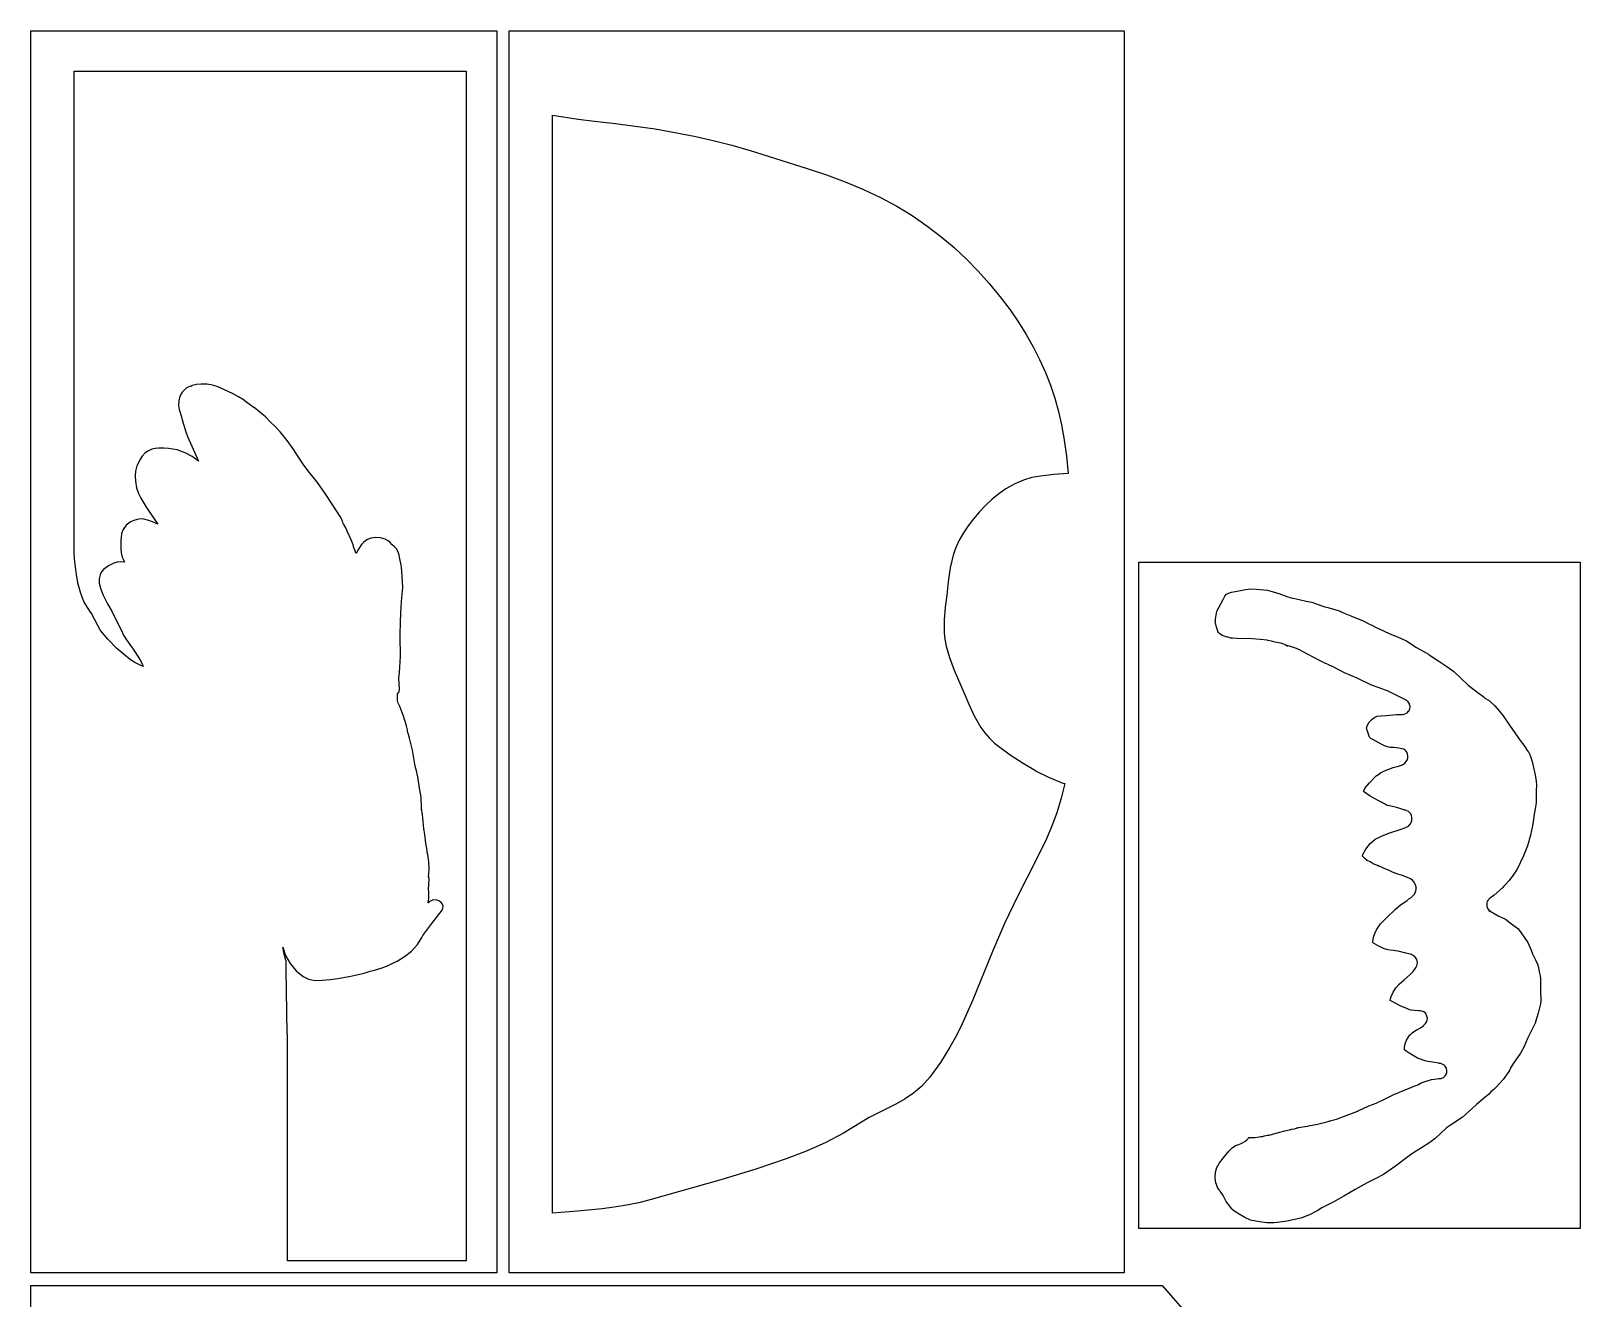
# Model space of a CAD drawing. Extents: x -1 to 498, y 2 to 4924.
# Drawn here: x 2 to 497.6, y 2158.9 to 2564.3 of the extents above; entities that cross this region are included whole.
import ezdxf

# ---------------------------------------------------------------- set-up
doc = ezdxf.new("R2010")
doc.units = 0

msp = doc.modelspace()

# ---------------------------------------------------------------- linework, layer by layer
at = {"layer": 'Calque 1'}
for p, q in [((1.99988, 2564.3), (151.049, 2564.3)), ((1.99988, 2166.9), (1.99988, 2564.3)), ((151.049, 2564.3), (151.049, 2166.9)), ((155.049, 2564.3), (351.797, 2564.3)), ((155.049, 2166.9), (155.049, 2564.3)), ((351.797, 2564.3), (351.797, 2166.9)), ((15.8411, 2397.54), (15.8408, 2551.43)), ((15.8408, 2551.43), (141.224, 2551.43)), ((141.224, 2551.43), (141.234054, 2170.74)), ((168.845, 2186.07), (168.845265, 2537.317)), ((168.846, 2537.32), (177.07453, 2536.12144)), ((177.074, 2536.12), (182.32915, 2535.426793)), ((182.329, 2535.43), (189.05496, 2534.697105)), ((189.055, 2534.7), (189.055, 2534.7)), ((189.055, 2534.7), (189.055, 2534.7)), ((189.055, 2534.7), (201.7658, 2532.94317)), ((201.766, 2532.94), (201.766, 2532.94)), ((201.766, 2532.94), (208.03027, 2531.8605)), ((208.031, 2531.86), (214.21483, 2530.63763)), ((214.214, 2530.64), (214.214, 2530.64)), ((214.214, 2530.64), (220.30311, 2529.27475)), ((220.303, 2529.27), (226.28284, 2527.75394)), ((226.283, 2527.76), (226.283, 2527.76)), ((226.283, 2527.76), (232.13928, 2526.09048)), ((232.14, 2526.09), (237.8579, 2524.26173)), ((237.857, 2524.26), (237.857, 2524.26)), ((237.857, 2524.26), (250.3945, 2520.34417)), ((250.395, 2520.34), (250.395, 2520.34)), ((250.395, 2520.34), (256.541, 2518.23392)), ((256.541, 2518.24), (262.53513, 2516.00427)), ((262.535, 2516), (262.535, 2516)), ((262.535, 2516), (262.545, 2516)), ((262.545, 2516), (268.32931, 2513.60552)), ((268.329, 2513.61), (273.85614, 2511.03296)), ((273.857, 2511.03), (273.857, 2511.03)), ((273.857, 2511.03), (279.07458, 2508.24394)), ((279.074, 2508.24), (283.9291, 2505.21846)), ((283.929, 2505.22), (283.94, 2505.22)), ((283.94, 2505.22), (283.94, 2505.22)), ((283.94, 2505.22), (283.950583, 2505.209417)), ((283.95, 2505.21), (288.69662, 2501.92917)), ((288.697, 2501.93), (293.14993, 2498.52482)), ((293.15, 2498.53), (293.157937, 2498.522063)), ((293.158, 2498.52), (297.35429, 2494.97459)), ((297.354, 2494.97), (301.31216, 2491.28965)), ((301.312, 2491.29), (305.06379, 2487.46148)), ((305.064, 2487.46), (308.63058, 2483.48067)), ((308.631, 2483.48), (312.04677, 2479.34192)), ((312.047, 2479.35), (315.33841, 2475.04259)), ((315.338, 2475.04), (317.9997, 2471.15328)), ((318, 2471.15), (320.45533, 2467.20242)), ((320.455, 2467.21), (322.7066, 2463.21215)), ((322.707, 2463.21), (324.74429, 2459.16188)), ((324.744, 2459.16), (326.57227, 2455.06955)), ((326.572, 2455.07), (328.18066, 2450.93986)), ((50.3893, 2448.77), (49.643441, 2447.41269)), ((50.9701, 2449.4), (50.38934, 2448.765001)), ((51.6979, 2449.96), (50.970032, 2449.399084)), ((52.5499, 2450.42), (51.697943, 2449.962271)), ((53.5034, 2450.75), (52.549843, 2450.427209)), ((53.5677, 2450.86), (53.378788, 2450.748875)), ((53.3788, 2450.75), (53.503419, 2450.742063)), ((54.9354, 2451.13), (53.56777, 2450.860125)), ((56.458, 2451.27), (54.93532, 2451.132417)), ((58.4183, 2451.26), (56.458, 2451.275875)), ((60.0812, 2450.97), (58.4183, 2451.253104)), ((61.5372, 2450.52), (60.0812, 2450.975083)), ((63.8727, 2449.51), (61.53723, 2450.51277)), ((66.4762, 2448.35), (63.8727, 2449.51946)), ((328.181, 2450.94), (329.57535, 2446.77546)), ((49.2434, 2444.51), (49.427021, 2443.16063)), ((49.3032, 2446.01), (49.243404, 2444.51511)), ((49.6434, 2447.41), (49.303146, 2446.00771)), ((68.3775, 2447.28), (66.47621, 2448.34892)), ((70.1642, 2446.12), (68.37747, 2447.27623)), ((73.435, 2443.77), (70.16422, 2446.11685)), ((75.2487, 2442.38), (73.43498, 2443.777)), ((329.575, 2446.77), (330.74446, 2442.57371)), ((49.427, 2443.17), (50.164393, 2440.79669)), ((50.1644, 2440.79), (50.399614, 2439.86396)), ((50.3996, 2439.87), (51.59948, 2436.01503)), ((76.9942, 2440.87), (75.24875, 2442.37812)), ((78.6682, 2439.18), (76.99418, 2440.87333)), ((80.1417, 2437.74), (78.66824, 2439.17139)), ((330.745, 2442.58), (330.745, 2442.56)), ((330.745, 2442.56), (331.74777, 2438.23407)), ((51.5995, 2436.01), (52.060139, 2434.53892)), ((52.0601, 2434.54), (53.48832, 2431.45761)), ((81.7104, 2436.09), (80.14169, 2437.74364)), ((83.9927, 2433.26), (81.71041, 2436.09104)), ((331.747, 2438.24), (332.585728, 2433.42724)), ((38.5709, 2429.32), (37.55834, 2428.22463)), ((39.5824, 2430), (38.5709, 2429.322668)), ((40.6717, 2430.46), (39.58241, 2429.999626)), ((41.7708, 2430.73), (40.67172, 2430.454834)), ((42.8124, 2430.86), (41.77074, 2430.735646)), ((44.6299, 2430.85), (42.81248, 2430.855292)), ((46.0546, 2430.74), (44.62982, 2430.848479)), ((48.8074, 2430.28), (46.05468, 2430.745666)), ((51.3082, 2429.37), (48.80736, 2430.27752)), ((53.5733, 2428.13), (51.3082, 2429.36825)), ((53.4884, 2431.46), (55.61856, 2426.67634)), ((86.1289, 2430.28), (83.99266, 2433.25656)), ((87.7691, 2427.65), (86.12895, 2430.27996)), ((332.586, 2433.42), (333.292437, 2428.2183)), ((35.9066, 2425.13), (35.463688, 2423.50281)), ((36.8961, 2427.14), (35.90656, 2425.12917)), ((37.5584, 2428.22), (36.896149, 2427.13256)), ((55.6185, 2426.67), (53.57327, 2428.12785)), ((89.315, 2425.33), (87.76904, 2427.65568)), ((91.0586, 2423.17), (89.315, 2425.32371)), ((333.293, 2428.22), (333.893603, 2422.72197)), ((35.4636, 2423.5), (35.362794, 2421.91515)), ((35.3628, 2421.91), (35.40725, 2420.19286)), ((35.4073, 2420.2), (35.723741, 2418.11773)), ((93.6486, 2419.78), (91.0586, 2423.17195)), ((96.1354, 2416.28), (93.64858, 2419.78043)), ((316.809, 2419.39), (313.93298, 2417.75752)), ((319.585, 2420.57), (316.80952, 2419.38731)), ((322.291, 2421.38), (319.58432, 2420.570376)), ((324.963, 2421.9), (322.29071, 2421.384063)), ((329.292, 2422.37), (324.96342, 2421.899042)), ((333.901, 2422.71), (329.29196, 2422.363396)), ((333.893, 2422.72), (333.900937, 2422.709417)), ((35.7237, 2418.11), (36.418495, 2416.29231)), ((36.4185, 2416.3), (37.193728, 2414.80775)), ((37.1938, 2414.8), (38.735, 2412.15682)), ((98.5424, 2412.52), (96.13549, 2416.27972)), ((309.467, 2414.39), (307.36621, 2412.44796)), ((311.663, 2416.17), (309.46696, 2414.38936)), ((313.933, 2417.75), (311.66288, 2416.16779)), ((38.735, 2412.16), (40.45664, 2409.61471)), ((40.4566, 2409.62), (42.61507, 2406.54025)), ((100.938, 2408.97), (98.5422, 2412.526)), ((101.486, 2408), (100.938049, 2408.963082)), ((305.379, 2410.38), (303.53486, 2408.20777)), ((307.366, 2412.45), (305.37898, 2410.37832)), ((31.5137, 2404.79), (31.014432, 2403.47238)), ((32.4995, 2406.14), (31.513664, 2404.79592)), ((33.2599, 2406.8), (32.499488, 2406.141188)), ((33.8399, 2407.19), (33.259934, 2406.798417)), ((34.8678, 2407.72), (33.8399, 2407.190834)), ((35.9883, 2408.03), (34.86779, 2407.7125)), ((37.1046, 2408.15), (35.98832, 2408.030938)), ((38.1209, 2408.09), (37.10464, 2408.1535)), ((39.7152, 2407.68), (38.12082, 2408.087458)), ((40.8805, 2407.23), (39.71528, 2407.677145)), ((42.6151, 2406.54), (40.88049, 2407.238499)), ((101.689, 2407.5), (101.486065, 2408.000062)), ((101.709, 2407.26), (101.689156, 2407.498125)), ((101.978, 2406.64), (101.709184, 2407.264416)), ((102.708, 2405.3), (101.977751, 2406.64144)), ((103.234, 2404.07), (102.70748, 2405.29767)), ((104.501, 2401.45), (103.23444, 2404.06937)), ((301.847, 2405.97), (300.34417, 2403.69723)), ((303.535, 2408.21), (301.84696, 2405.97163)), ((30.7385, 2401.27), (30.697225, 2398.67709)), ((30.8176, 2402.27), (30.73849, 2401.26458)), ((31.0144, 2403.47), (30.81755, 2402.26879)), ((105.111, 2399.9), (104.500607, 2401.45575)), ((105.189, 2399.64), (105.110948, 2399.896646)), ((105.245, 2399.33), (105.189173, 2399.636916)), ((105.245, 2399.14), (105.245, 2399.33)), ((105.398, 2398.7), (105.245071, 2399.139208)), ((107.797, 2399.97), (106.78418, 2398.45129)), ((108.514, 2400.74), (107.79698, 2399.972709)), ((109.461, 2401.47), (108.514322, 2400.745043)), ((110.721, 2402.01), (109.46132, 2401.464959)), ((112.229, 2402.25), (110.72114, 2402.009229)), ((113.829, 2402.16), (112.22907, 2402.252604)), ((115.365, 2401.7), (113.82857, 2402.160374)), ((116.242, 2401.19), (115.364643, 2401.695354)), ((116.903, 2400.64), (116.242336, 2401.190333)), ((117.466, 2400.01), (116.903232, 2400.647645)), ((118.319, 2399.25), (117.465984, 2400.001416)), ((118.914, 2398.58), (118.318424, 2399.257332)), ((298.018, 2399.22), (297.213668, 2396.98957)), ((299.042, 2401.42), (298.01806, 2399.22132)), ((300.344, 2403.69), (299.04225, 2401.41723)), ((15.9684, 2395.39), (15.841056, 2397.53577)), ((16.5543, 2390.32), (15.96846, 2395.3947)), ((28.5464, 2394.03), (26.80888, 2393.117189)), ((29.5605, 2394.34), (28.54635, 2394.038375)), ((30.7575, 2394.48), (29.56053, 2394.339771)), ((30.6972, 2398.68), (30.871296, 2397.32269)), ((31.9622, 2394.36), (30.75755, 2394.476417)), ((30.8713, 2397.32), (31.222137, 2395.96534)), ((31.2221, 2395.96), (31.595427, 2395.113334)), ((31.5954, 2395.12), (31.762087, 2394.884521)), ((31.7621, 2394.88), (31.962125, 2394.358771)), ((106.092, 2397.15), (105.397999, 2398.69252)), ((106.785, 2398.46), (106.092586, 2397.15825)), ((119.479, 2397.64), (118.91438, 2398.576624)), ((119.837, 2396.62), (119.479019, 2397.64129)), ((119.965, 2395.97), (119.837206, 2396.618228)), ((120.513, 2392.84), (119.965049, 2395.97266)), ((296.592, 2394.74), (296.121042, 2392.49104)), ((297.214, 2396.99), (296.59223, 2394.74104)), ((356.469, 2394.35), (497.643, 2394.35)), ((356.469, 2181.11), (356.469, 2394.35)), ((497.643, 2394.35), (497.643, 2181.11)), ((17.1384, 2387.29), (16.554227, 2390.31948)), ((23.8073, 2389.02), (23.822037, 2387.58596)), ((24.0913, 2390.24), (23.807376, 2389.01763)), ((24.5827, 2391.23), (24.091264, 2390.24046)), ((25.2308, 2391.99), (24.582677, 2391.230647)), ((26.8089, 2393.12), (25.23085, 2391.98758)), ((120.793, 2389.78), (120.513071, 2392.83858)), ((120.953, 2386.28), (120.792927, 2389.78043)), ((296.121, 2392.49), (295.486001, 2388.0503)), ((17.9438, 2384.32), (17.138462, 2387.29127)), ((18.9291, 2381.71), (17.943766, 2384.3135)), ((23.8221, 2387.58), (24.211275, 2385.9925)), ((24.2112, 2386), (24.957827, 2384.01827)), ((120.71, 2383.04), (120.952358, 2386.2785)), ((295.486, 2388.06), (295.025626, 2383.80815)), ((384.042, 2383.45), (384.577251, 2384.066478)), ((384.577, 2384.07), (385.217291, 2384.432479)), ((385.217, 2384.43), (386.090918, 2384.713104)), ((386.091, 2384.71), (388.4614, 2385.199479)), ((388.462, 2385.2), (390.60327, 2385.628624)), ((390.603, 2385.63), (392.26141, 2385.757)), ((392.261, 2385.76), (394.11864, 2385.746771)), ((394.119, 2385.74), (397.66468, 2385.332542)), ((397.665, 2385.34), (401.22549, 2384.33458)), ((401.225, 2384.33), (404.20156, 2383.20817)), ((20.0533, 2379.79), (18.92914, 2381.71616)), ((21.3722, 2377.86), (20.05323, 2379.79146)), ((24.9579, 2384.01), (25.686562, 2382.48336)), ((25.6865, 2382.49), (26.518322, 2381.02421)), ((26.5184, 2381.02), (27.86063, 2378.63082)), ((120.208, 2375.41), (120.449564, 2380.08518)), ((120.45, 2380.08), (120.710879, 2383.04068)), ((294.563, 2379.89), (294.221688, 2375.88157)), ((295.026, 2383.8), (294.56298, 2379.88682)), ((381.565, 2378.82), (382.073793, 2379.836)), ((382.073, 2379.83), (383.4356, 2382.34089)), ((383.436, 2382.34), (384.041895, 2383.4486)), ((404.202, 2383.21), (405.62466, 2382.84223)), ((405.624, 2382.84), (406.437857, 2382.689188)), ((406.438, 2382.69), (409.97733, 2381.898897)), ((409.978, 2381.9), (411.86977, 2381.526938)), ((411.869, 2381.53), (414.70665, 2380.44521)), ((414.707, 2380.44), (415.98705, 2380.088105)), ((415.987, 2380.09), (416.98739, 2379.830709)), ((416.987, 2379.83), (420.24164, 2378.853689)), ((22.4544, 2375.88), (21.37226, 2377.85644)), ((23.393, 2374.04), (22.454365, 2375.8815)), ((27.8606, 2378.63), (29.40656, 2375.55819)), ((29.4065, 2375.56), (30.83154, 2372.69192)), ((120.132, 2370.75), (120.2082, 2375.40401)), ((294.222, 2375.88), (294.235229, 2371.7578)), ((381.301, 2373.58), (380.927938, 2375.36858)), ((380.928, 2375.37), (380.957369, 2375.481125)), ((380.957, 2375.48), (381.030025, 2376.099124)), ((381.03, 2376.1), (381.285852, 2377.98383)), ((381.286, 2377.99), (381.564606, 2378.818145)), ((420.242, 2378.85), (420.961666, 2378.590709)), ((420.961, 2378.61), (421.226112, 2378.467125)), ((420.962, 2378.6), (420.962, 2378.61)), ((421.227, 2378.47), (422.150924, 2378.044021)), ((422.151, 2378.04), (424.29545, 2377.198626)), ((424.295, 2377.2), (428.22617, 2375.55429)), ((428.226, 2375.55), (428.856766, 2375.274834)), ((428.857, 2375.28), (429.838868, 2374.660876)), ((429.839, 2374.66), (431.49635, 2373.919168)), ((24.2815, 2372.52), (23.393057, 2374.03871)), ((25.3902, 2371.08), (24.28146, 2372.51933)), ((26.6284, 2369.71), (25.39018, 2371.08319)), ((29.4769, 2366.73), (26.6284, 2369.70656)), ((30.8316, 2372.69), (31.645457, 2371.02048)), ((31.6454, 2371.02), (32.591284, 2369.4325)), ((32.5913, 2369.44), (34.64764, 2366.48461)), ((120.279, 2364.11), (120.131363, 2370.75368)), ((294.235, 2371.76), (294.451958, 2369.64598)), ((294.452, 2369.65), (294.846229, 2367.50159)), ((381.709, 2372.29), (381.300748, 2373.5891)), ((381.804, 2371.94), (381.70875, 2372.283958)), ((381.932, 2371.83), (381.778806, 2371.898792)), ((381.779, 2371.9), (381.8044, 2371.939688)), ((382.436, 2371.44), (381.931705, 2371.834229)), ((383.147, 2370.82), (382.436065, 2371.436478)), ((384.784, 2370.39), (383.14702, 2370.818624)), ((385.794, 2370.03), (384.78409, 2370.39777)), ((385.83, 2370.03), (385.794, 2370.03)), ((385.86, 2370.02), (385.830102, 2370.030583)), ((386.448, 2369.99), (385.860361, 2370.011167)), ((387.943, 2369.94), (386.44758, 2369.990271)), ((392.892, 2369.84), (387.94297, 2369.948479)), ((395.257, 2369.63), (392.89242, 2369.831083)), ((397.498, 2369.33), (395.25698, 2369.636916)), ((397.517, 2369.33), (397.498, 2369.33)), ((397.747, 2369.29), (397.516548, 2369.324396)), ((398.978, 2369.02), (397.74742, 2369.29252)), ((431.496, 2373.92), (432.372034, 2373.470209)), ((432.372, 2373.47), (432.450052, 2373.432958)), ((432.45, 2373.43), (433.120718, 2373.117792)), ((433.121, 2373.12), (436.58227, 2371.52456)), ((436.582, 2371.52), (439.47522, 2370.34525)), ((439.475, 2370.35), (442.09913, 2369.15673)), ((31.3703, 2365.15), (29.47694, 2366.73221)), ((33.8828, 2363.13), (31.37032, 2365.14877)), ((34.6477, 2366.48), (36.53867, 2363.77067)), ((294.846, 2367.5), (295.9255, 2363.80113)), ((399.603, 2368.83), (398.977261, 2369.017854)), ((402.335, 2368.26), (399.60345, 2368.828853)), ((403.108, 2368.03), (402.334359, 2368.268125)), ((404.038, 2367.44), (403.108785, 2368.022083)), ((404.104, 2367.56), (403.617961, 2367.747854)), ((403.618, 2367.75), (403.618, 2367.75)), ((403.618, 2367.75), (404.037629, 2367.44573)), ((404.682, 2367.43), (404.103622, 2367.559646)), ((406.956, 2366.71), (404.68217, 2367.434957)), ((408.057, 2366.13), (406.95581, 2366.706791)), ((408.793, 2365.7), (408.057195, 2366.125979)), ((410.429, 2364.85), (408.79335, 2365.704603)), ((414.515, 2362.81), (410.42852, 2364.84464)), ((442.1, 2369.16), (443.55679, 2368.236605)), ((443.556, 2368.23), (445.28875, 2367.04996)), ((445.289, 2367.05), (448.39071, 2365.28788)), ((448.391, 2365.29), (449.195597, 2364.861376)), ((449.195, 2364.86), (449.725489, 2364.457834)), ((449.726, 2364.46), (452.46496, 2362.62115)), ((35.1805, 2362.22), (33.88272, 2363.12752)), ((36.676, 2361.53), (35.18058, 2362.217916)), ((36.5386, 2363.77), (37.27758, 2362.48942)), ((37.8941, 2360.96), (36.67596, 2361.531499)), ((37.2776, 2362.49), (37.802004, 2361.2544)), ((37.802, 2361.26), (37.894075, 2360.966313)), ((119.962, 2358.99), (120.279235, 2364.11233)), ((295.926, 2363.8), (297.43412, 2359.76511)), ((297.434, 2359.76), (300.57195, 2352.42311)), ((416.165, 2361.95), (414.51585, 2362.815186)), ((416.312, 2361.88), (416.164363, 2361.948792)), ((417.287, 2361.44), (416.311747, 2361.876562)), ((417.312, 2361.48), (417.287129, 2361.445604)), ((417.349, 2361.46), (417.311958, 2361.478521)), ((417.367, 2361.45), (417.349008, 2361.460583)), ((417.38, 2361.44), (417.367035, 2361.450583)), ((417.402, 2361.43), (417.38004, 2361.440583)), ((418.172, 2361.04), (417.402328, 2361.423645)), ((418.224, 2361.02), (418.172142, 2361.046458)), ((418.397, 2360.93), (418.224227, 2361.017312)), ((422.304, 2358.91), (418.3969, 2360.92877)), ((452.465, 2362.62), (455.0595, 2360.99811)), ((455.059, 2361), (457.27753, 2359.36752)), ((457.278, 2359.37), (459.36477, 2357.30625)), ((119.682, 2357.21), (119.961929, 2358.98271)), ((119.931, 2353.69), (119.682557, 2357.21689)), ((426.346, 2357.2), (422.30344, 2358.90921)), ((430.897, 2355.02), (426.34591, 2357.19752)), ((433.388, 2354.1), (430.89695, 2355.023395)), ((459.365, 2357.3), (461.83462, 2354.97167)), ((461.834, 2354.97), (465.05001, 2352.50673)), ((119.326, 2350.1), (119.267792, 2352.16904)), ((119.268, 2352.17), (119.771501, 2352.873791)), ((119.516, 2349.26), (119.326294, 2350.096082)), ((119.771, 2352.87), (119.930544, 2353.68227)), ((300.572, 2352.43), (302.10129, 2348.89782)), ((433.388, 2354.1), (433.388, 2354.1)), ((436.223, 2353.03), (433.38879, 2354.09892)), ((440.094, 2351.14), (436.22289, 2353.02912)), ((441.762, 2350.28), (440.09328, 2351.137249)), ((442.006, 2350.15), (441.762054, 2350.284937)), ((441.823, 2350.24), (442.004239, 2350.14475)), ((441.868, 2350.21), (441.82355, 2350.236458)), ((442.319, 2349.95), (441.867621, 2350.211937)), ((441.987, 2350.16), (442.019808, 2350.141479)), ((442.004, 2350.15), (441.987067, 2350.160583)), ((442.02, 2350.14), (442.006242, 2350.150583)), ((442.536, 2349.77), (442.319307, 2349.952562)), ((442.546, 2349.76), (442.535946, 2349.773229)), ((442.606, 2349.68), (442.54594, 2349.751437)), ((442.546, 2349.76), (442.546, 2349.76)), ((442.876, 2349.36), (442.605332, 2349.680145)), ((442.887, 2349.34), (442.875887, 2349.361167)), ((465.05, 2352.51), (466.8317, 2351.24)), ((466.832, 2351.24), (466.705794, 2351.298208)), ((466.706, 2351.3), (467.225376, 2350.850209)), ((467.225, 2350.85), (468.30688, 2350.143563)), ((468.307, 2350.14), (468.593014, 2350.057979)), ((468.593, 2350.06), (469.109731, 2349.493792)), ((469.11, 2349.49), (470.42683, 2348.38933)), ((120.025, 2348.12), (119.515678, 2349.263)), ((121.15, 2345.11), (120.02446, 2348.12625)), ((122.123, 2342), (121.150922, 2345.10885)), ((302.101, 2348.89), (303.83931, 2345.16467)), ((303.839, 2345.17), (305.96889, 2341.46584)), ((431.149, 2344.14), (431.973705, 2344.751187)), ((431.974, 2344.75), (432.766691, 2345.041041)), ((432.766, 2345.04), (433.95239, 2345.209333)), ((433.953, 2345.21), (435.73629, 2345.286729)), ((435.736, 2345.29), (438.96391, 2345.596916)), ((435.736, 2345.29), (435.736, 2345.29)), ((438.964, 2345.6), (440.87429, 2345.629104)), ((440.874, 2345.63), (441.355806, 2345.680271)), ((441.356, 2345.68), (441.90792, 2345.865208)), ((441.908, 2345.86), (442.336889, 2346.121937)), ((442.337, 2346.12), (442.810339, 2346.609479)), ((442.81, 2346.61), (442.824023, 2346.623229)), ((442.824, 2346.63), (442.834848, 2346.643229)), ((442.835, 2346.64), (443.099318, 2347.214145)), ((442.887, 2349.34), (442.887, 2349.34)), ((442.916, 2349.29), (442.88716, 2349.345562)), ((443.091, 2348.97), (442.915846, 2349.292791)), ((443.102, 2348.94), (443.091946, 2348.963813)), ((443.099, 2347.21), (443.197954, 2347.421666)), ((443.132, 2348.8), (443.101044, 2348.924354)), ((443.102, 2348.93), (443.102, 2348.94)), ((443.262, 2348.31), (443.13209, 2348.799479)), ((443.198, 2347.43), (443.20779, 2347.451167)), ((443.198, 2347.43), (443.198, 2347.43)), ((443.208, 2347.45), (443.24319, 2348.021499)), ((443.243, 2348.02), (443.26205, 2348.279291)), ((443.262, 2348.29), (443.262, 2348.31)), ((443.262, 2348.28), (443.262, 2348.29)), ((470.427, 2348.39), (471.64911, 2346.91098)), ((471.649, 2346.91), (473.05552, 2345.11613)), ((473.055, 2345.12), (475.08171, 2342.17784)), ((122.448, 2340.69), (122.122563, 2341.99175)), ((122.442, 2340.07), (122.471898, 2340.41925)), ((122.454, 2340.01), (122.442094, 2340.065562)), ((122.472, 2340.42), (122.447923, 2340.697812)), ((122.532, 2339.79), (122.454477, 2340.014896)), ((122.746, 2339.14), (122.531688, 2339.782937)), ((305.969, 2341.46), (307.239, 2339.68465)), ((307.239, 2339.69), (308.67569, 2338.00196)), ((429.499, 2340.56), (429.323846, 2341.210874)), ((429.324, 2341.23), (429.572973, 2342.005228)), ((429.324, 2341.22), (429.324, 2341.23)), ((429.915, 2339.29), (429.499605, 2340.56794)), ((429.573, 2342.01), (430.195828, 2343.10008)), ((430.196, 2343.1), (431.149028, 2344.14246)), ((475.082, 2342.18), (478.53984, 2337.22701)), ((123.14, 2338.02), (122.746036, 2339.14448)), ((124.124, 2334.23), (123.139751, 2338.02147)), ((308.676, 2338), (310.27408, 2336.45748)), ((310.274, 2336.46), (311.95675, 2335.09211)), ((311.957, 2335.09), (315.35425, 2332.68759)), ((430.318, 2338.32), (429.914511, 2339.288374)), ((430.69, 2337.93), (430.318261, 2338.318937)), ((432.897, 2336.75), (430.69038, 2337.93004)), ((435.12, 2335.59), (432.89644, 2336.74623)), ((436.033, 2335.21), (435.120189, 2335.593645)), ((436.872, 2335.01), (436.032478, 2335.211083)), ((437.933, 2334.99), (436.87255, 2335.008521)), ((437.933, 2334.99), (437.933, 2334.99)), ((439.62, 2334.85), (437.93328, 2334.992875)), ((440.59, 2334.63), (439.61951, 2334.849604)), ((441.11, 2334.45), (440.590094, 2334.627271)), ((478.54, 2337.23), (480.03595, 2335.33559)), ((480.036, 2335.33), (480.780801, 2334.08911)), ((124.375, 2332.29), (124.124175, 2334.22675)), ((124.908, 2329.07), (124.374865, 2332.28998)), ((315.354, 2332.69), (319.43916, 2329.97802)), ((319.439, 2329.98), (323.41039, 2327.62786)), ((440.857, 2329.49), (441.575607, 2329.987416)), ((441.644, 2334.16), (441.110336, 2334.453687)), ((441.575, 2329.99), (442.313716, 2330.931915)), ((441.924, 2333.94), (441.644071, 2334.156958)), ((442.311, 2333.44), (441.92365, 2333.93477)), ((442.311, 2333.43), (442.311, 2333.44)), ((442.595, 2332.32), (442.311367, 2333.42331)), ((442.314, 2330.93), (442.556093, 2331.596749)), ((442.556, 2331.6), (442.594629, 2332.324957)), ((480.781, 2334.09), (481.220737, 2333.410022)), ((481.22, 2333.41), (481.456537, 2332.965501)), ((481.457, 2332.97), (481.942774, 2331.81113)), ((481.943, 2331.81), (482.303097, 2330.57704)), ((482.303, 2330.57), (482.945937, 2327.69134)), ((125.343, 2327.54), (124.908026, 2329.07458)), ((125.825, 2325.63), (125.342665, 2327.53235)), ((126.262, 2322.04), (125.824909, 2325.63039)), ((323.41, 2327.62), (327.55866, 2325.54567)), ((327.559, 2325.55), (332.18127, 2323.66088)), ((430.284, 2323.7), (432.56206, 2326.02304)), ((432.562, 2326.02), (433.75977, 2326.901061)), ((433.76, 2326.9), (435.09509, 2327.609082)), ((435.095, 2327.61), (437.86942, 2328.63658)), ((437.87, 2328.64), (439.55275, 2329.092437)), ((439.552, 2329.09), (440.85613, 2329.492166)), ((439.552, 2329.09), (439.552, 2329.09)), ((482.946, 2327.7), (483.17751, 2326.832168)), ((483.177, 2326.83), (483.452431, 2324.97792)), ((483.453, 2324.98), (483.617306, 2324.278855)), ((126.81, 2319.13), (126.262578, 2322.04306)), ((332.753, 2323.48), (331.60471, 2318.80746)), ((332.181, 2323.66), (332.752499, 2323.477438)), ((430.459, 2319.49), (428.35874, 2320.96373)), ((428.359, 2320.96), (428.534683, 2321.356875)), ((428.535, 2321.36), (428.943781, 2322.084957)), ((428.944, 2322.08), (430.28464, 2323.69396)), ((483.639, 2321.23), (483.581056, 2317.31417)), ((483.617, 2324.27), (483.682087, 2322.93121)), ((483.682, 2322.94), (483.638873, 2321.23344)), ((126.997, 2315.64), (126.809411, 2319.12985)), ((127.03, 2315.05), (126.997192, 2315.642666)), ((127.001, 2315.18), (127.02984, 2315.045063)), ((127.262, 2313.68), (127.001121, 2315.18812)), ((331.605, 2318.81), (330.23446, 2314.1798)), ((432.853, 2318.15), (430.45985, 2319.4835)), ((433.88, 2317.63), (432.85236, 2318.153874)), ((433.928, 2317.61), (433.879846, 2317.628521)), ((434.107, 2317.53), (433.928671, 2317.614667)), ((434.252, 2317.45), (434.106744, 2317.526729)), ((434.236, 2317.45), (434.252, 2317.45)), ((434.304, 2317.41), (434.236002, 2317.444396)), ((434.252, 2317.45), (434.252, 2317.45)), ((434.304, 2317.42), (434.294, 2317.42)), ((434.294, 2317.42), (434.304054, 2317.409417)), ((434.333, 2317.41), (434.303896, 2317.425875)), ((434.304, 2317.42), (434.304, 2317.42)), ((434.562, 2317.28), (434.332607, 2317.401708)), ((434.612, 2317.25), (434.561994, 2317.284396)), ((435.308, 2316.88), (434.612411, 2317.250416)), ((435.948, 2316.52), (435.307709, 2316.879833)), ((437.178, 2316.23), (435.94875, 2316.51575)), ((439.324, 2315.71), (437.17744, 2316.228583)), ((441.607, 2315.02), (439.32444, 2315.710562)), ((441.553, 2315.07), (441.453517, 2315.085875)), ((441.454, 2315.09), (441.606664, 2315.023854)), ((442.254, 2314.82), (441.553384, 2315.079291)), ((442.809, 2314.51), (442.254169, 2314.811625)), ((483.253, 2315.42), (482.836546, 2313.03082)), ((483.581, 2317.31), (483.252917, 2315.42088)), ((127.347, 2312.46), (127.262069, 2313.67708)), ((127.46, 2311.44), (127.347288, 2312.46129)), ((127.623, 2310.15), (127.460281, 2311.43852)), ((127.686, 2309.16), (127.623029, 2310.146895)), ((330.234, 2314.18), (328.58036, 2309.60536)), ((441.623, 2309.33), (442.72843, 2309.904145)), ((442.729, 2309.91), (443.302616, 2310.497374)), ((443.468, 2313.83), (442.808924, 2314.512624)), ((443.302, 2310.49), (443.780366, 2311.437207)), ((443.735, 2313.28), (443.468036, 2313.832978)), ((443.875, 2312.64), (443.7353, 2313.277645)), ((443.781, 2311.44), (443.874927, 2312.63856)), ((482.411, 2310), (481.774678, 2306.94142)), ((482.782, 2311.96), (482.410525, 2310.00209)), ((482.836, 2313.03), (482.782025, 2311.95579)), ((127.696, 2309), (127.685946, 2309.161396)), ((127.717, 2308.85), (127.696098, 2309.000812)), ((127.73, 2308.76), (127.717035, 2308.852604)), ((127.796, 2308.5), (127.729854, 2308.754)), ((128.008, 2307.19), (127.795275, 2308.50498)), ((128.365, 2304.37), (128.008871, 2307.18516)), ((326.585, 2305.08), (320.69803, 2293.441)), ((326.596, 2305.09), (326.585417, 2305.079417)), ((328.58, 2309.6), (326.59563, 2305.09151)), ((430.535, 2304.36), (432.14949, 2305.66175)), ((432.15, 2305.66), (434.09839, 2306.676)), ((434.098, 2306.67), (436.50676, 2307.622499)), ((436.507, 2307.63), (440.39161, 2308.9)), ((440.391, 2308.9), (441.6229, 2309.336562)), ((481.775, 2306.94), (480.868803, 2303.58773)), ((128.748, 2302.05), (128.36409, 2304.37304)), ((128.779, 2301.39), (128.748044, 2302.051457)), ((128.928, 2300.79), (128.779569, 2301.387958)), ((129.247, 2298.45), (128.927648, 2300.79421)), ((428.005, 2300.23), (428.1574, 2300.78827)), ((428.915, 2299.38), (428.005893, 2300.226666)), ((428.158, 2300.79), (429.127961, 2302.54683)), ((429.128, 2302.55), (430.53532, 2304.35975)), ((479.595, 2300.33), (477.48204, 2296.13636)), ((480.868, 2303.59), (479.59456, 2300.32505)), ((129.224, 2293.57), (129.388835, 2296.08354)), ((129.389, 2296.09), (129.246919, 2298.45008)), ((429.412, 2299), (428.914584, 2299.388937)), ((429.551, 2298.92), (429.373994, 2299.007312)), ((429.374, 2299), (429.411571, 2298.992063)), ((430.466, 2298.41), (429.551072, 2298.912708)), ((431.159, 2298.01), (430.466057, 2298.414812)), ((431.551, 2297.79), (431.159682, 2298.006958)), ((431.643, 2297.73), (431.550131, 2297.788208)), ((433.13, 2297.17), (431.64331, 2297.733562)), ((432.898, 2297.25), (433.127923, 2297.167979)), ((434.295, 2296.67), (432.89853, 2297.254728)), ((433.074, 2297.19), (433.129827, 2297.168833)), ((433.128, 2297.17), (433.074025, 2297.191167)), ((434.96, 2296.28), (434.294574, 2296.668937)), ((436.102, 2295.85), (434.96006, 2296.275979)), ((437.659, 2295.13), (436.10246, 2295.849666)), ((439.309, 2294.52), (437.65853, 2295.128541)), ((477.482, 2296.13), (476.26783, 2294.20913)), ((129.187, 2289.6), (129.299712, 2291.17691)), ((129.254, 2293.76), (129.224896, 2293.574792)), ((129.286, 2293.69), (129.253721, 2293.7535)), ((129.364, 2292.91), (129.285419, 2293.693166)), ((129.3, 2291.18), (129.364823, 2292.91302)), ((320.698, 2293.44), (317.71615, 2287.54244)), ((440.844, 2294.08), (439.30915, 2294.521854)), ((442.683, 2293.29), (440.84441, 2294.081103)), ((443.195, 2293.07), (442.683032, 2293.294896)), ((444.003, 2292.54), (443.194699, 2293.06652)), ((444.473, 2292.03), (444.003365, 2292.537999)), ((444.892, 2291.32), (444.472636, 2292.034374)), ((445.166, 2290.48), (444.891892, 2291.318728)), ((445.199, 2289.59), (445.165662, 2290.476353)), ((472.934, 2290.25), (470.13312, 2287.8079)), ((472.896, 2290.22), (472.837792, 2290.1565)), ((472.838, 2290.15), (472.934308, 2290.24525)), ((473.189, 2290.53), (472.896107, 2290.217792)), ((473.841, 2291.25), (473.188803, 2290.53298)), ((474.898, 2292.42), (473.84178, 2291.24525)), ((476.268, 2294.21), (474.89772, 2292.41877)), ((129.08, 2285.52), (129.112279, 2285.572917)), ((129.111, 2285.61), (129.080044, 2285.522688)), ((129.178, 2285.74), (129.11159, 2285.605063)), ((129.113, 2285.57), (129.349802, 2286.64156)), ((129.12, 2285.32), (129.17715, 2285.740687)), ((129.156, 2285.37), (129.120017, 2285.327667)), ((129.721, 2285.83), (129.15638, 2285.364334)), ((129.307, 2288.86), (129.186615, 2289.600832)), ((129.211, 2287.81), (129.278469, 2287.981979)), ((129.292, 2287.62), (129.211302, 2287.8105)), ((129.279, 2287.98), (129.307575, 2288.861061)), ((129.349, 2286.65), (129.291585, 2287.62102)), ((130.411, 2286.13), (129.721497, 2285.828375)), ((131.175, 2286.25), (130.410884, 2286.133583)), ((131.963, 2286.17), (131.175072, 2286.249375)), ((132.686, 2285.9), (131.962365, 2286.17252)), ((133.268, 2285.46), (132.686447, 2285.893916)), ((133.673, 2284.91), (133.267659, 2285.465624)), ((317.717, 2287.55), (313.54717, 2278.71557)), ((440.117, 2284.63), (440.839841, 2285.132708)), ((440.84, 2285.13), (442.178, 2285.976666)), ((440.84, 2285.13), (440.84, 2285.13)), ((442.178, 2285.98), (442.918039, 2286.604416)), ((442.918, 2286.6), (443.789272, 2287.192666)), ((443.789, 2287.2), (444.634872, 2288.147207)), ((444.635, 2288.14), (444.991129, 2288.819978)), ((444.991, 2288.82), (445.199227, 2289.589937)), ((467.781, 2285.14), (467.79079, 2284.655813)), ((467.801, 2285.21), (467.781156, 2285.138563)), ((467.867, 2285.45), (467.800854, 2285.283313)), ((467.801, 2285.28), (467.801, 2285.21)), ((467.908, 2285.59), (467.86699, 2285.444479)), ((467.984, 2285.75), (467.908065, 2285.599188)), ((468.065, 2285.95), (467.984038, 2285.746271)), ((468.112, 2286.01), (468.064904, 2285.951792)), ((468.143, 2286.05), (468.10199, 2285.989146)), ((468.102, 2285.99), (468.112054, 2286.011167)), ((468.102, 2285.99), (468.102, 2285.99)), ((468.208, 2286.13), (468.143177, 2286.050625)), ((468.18, 2286.1), (468.207781, 2286.123812)), ((468.217, 2286.16), (468.180223, 2286.107083)), ((468.467, 2286.44), (468.216175, 2286.15425)), ((468.467, 2286.45), (468.467, 2286.44)), ((468.564, 2286.57), (468.467163, 2286.453583)), ((468.637, 2286.6), (468.563975, 2286.565604)), ((468.711, 2286.66), (468.636917, 2286.599146)), ((468.733, 2286.68), (468.71104, 2286.664125)), ((469.33, 2287.19), (468.732572, 2286.676709)), ((470.133, 2287.81), (469.329991, 2287.193522)), ((130.216, 2278.7), (133.5516, 2282.98889)), ((133.552, 2282.99), (133.82505, 2283.606478)), ((133.868, 2284.26), (133.673267, 2284.905583)), ((133.825, 2283.61), (133.867862, 2284.268812)), ((133.868, 2284.27), (133.868265, 2284.264708)), ((433.823, 2278.56), (435.57136, 2280.40414)), ((435.571, 2280.41), (438.51766, 2283.15373)), ((438.518, 2283.15), (439.396945, 2283.967561)), ((439.397, 2283.97), (440.117195, 2284.628812)), ((440.117, 2284.63), (440.117, 2284.63)), ((467.781, 2284.33), (467.793965, 2284.282375)), ((467.791, 2284.66), (467.78121, 2284.334563)), ((467.793, 2284.24), (467.817077, 2284.197667)), ((467.794, 2284.28), (467.794, 2284.24)), ((467.817, 2284.2), (467.919394, 2283.845459)), ((467.92, 2283.84), (468.141456, 2283.419313)), ((468.141, 2283.42), (468.35981, 2283.136896)), ((468.36, 2283.14), (468.460012, 2283.047396)), ((468.46, 2283.05), (468.504979, 2282.970625)), ((468.976, 2282.65), (468.486786, 2282.917229)), ((468.487, 2282.91), (469.051356, 2282.534292)), ((468.505, 2282.97), (468.603954, 2282.917083)), ((468.604, 2282.91), (468.711421, 2282.812104)), ((468.711, 2282.82), (469.095439, 2282.603042)), ((469.096, 2282.6), (468.976673, 2282.647625)), ((469.052, 2282.54), (469.847072, 2282.082271)), ((469.847, 2282.08), (470.21186, 2281.908021)), ((470.211, 2281.91), (471.47597, 2281.179751)), ((471.476, 2281.18), (473.75459, 2280.06875)), ((473.755, 2280.07), (475.27371, 2278.95081)), ((127.341, 2274.91), (130.21569, 2278.69883)), ((313.547, 2278.71), (309.7079, 2269.78032)), ((431.569, 2274.38), (431.959789, 2275.49389)), ((431.96, 2275.5), (432.555047, 2276.7356)), ((432.555, 2276.73), (433.82262, 2278.56356)), ((475.274, 2278.95), (477.71372, 2277.16936)), ((477.713, 2277.17), (478.78985, 2275.6804)), ((478.79, 2275.68), (480.03539, 2273.99196)), ((82.6729, 2270.7), (82.556483, 2271.104812)), ((82.5565, 2271.1), (83.484393, 2268.44888)), ((83.0624, 2268.86), (82.672934, 2270.69885)), ((123.713, 2269.87), (124.7663, 2270.88335)), ((124.766, 2270.88), (125.658174, 2271.95421)), ((125.658, 2271.96), (127.06214, 2274.22748)), ((127.062, 2274.22), (127.342193, 2274.833833)), ((127.342, 2274.84), (127.340942, 2274.916729)), ((431.59, 2272.46), (431.287846, 2272.737812)), ((431.288, 2272.74), (431.330862, 2272.935791)), ((431.331, 2272.93), (431.569389, 2274.37727)), ((433.044, 2271.6), (431.59012, 2272.457249)), ((434.72, 2270.75), (433.0444, 2271.599311)), ((436.123, 2270.26), (434.71939, 2270.757416)), ((439.459, 2269.82), (436.12314, 2270.261854)), ((480.036, 2273.99), (480.92738, 2272.66709)), ((480.927, 2272.67), (481.95914, 2270.2279)), ((481.959, 2270.23), (482.395562, 2269.06319)), ((83.482, 2267.3), (83.062371, 2268.8531)), ((83.6289, 2266.8), (83.482056, 2267.302708)), ((83.4844, 2268.45), (84.95575, 2265.90471)), ((83.6148, 2266.52), (83.599983, 2266.747541)), ((83.6, 2266.75), (83.628839, 2266.805562)), ((83.6389, 2265.9), (83.614823, 2266.52177)), ((83.6868, 2263.83), (83.638911, 2265.89375)), ((84.9557, 2265.9), (86.85964, 2263.614)), ((114.074, 2264.4), (116.65607, 2265.43452)), ((116.656, 2265.44), (119.16716, 2266.71529)), ((119.167, 2266.71), (121.54137, 2268.19696)), ((121.541, 2268.2), (123.71217, 2269.86952)), ((309.708, 2269.78), (303.37124, 2254.2966)), ((441.934, 2269.25), (439.45936, 2269.818853)), ((442.934, 2269.02), (441.934141, 2269.244896)), ((443.697, 2268.83), (442.933678, 2269.0205)), ((444.732, 2268.17), (443.69695, 2268.828812)), ((444.769, 2268.15), (444.731958, 2268.173813)), ((445.404, 2267.23), (444.769001, 2268.148103)), ((445.201, 2264.74), (445.411873, 2265.176562)), ((445.633, 2266.25), (445.4044, 2267.226311)), ((445.412, 2265.17), (445.557521, 2265.580104)), ((445.557, 2265.58), (445.632671, 2266.249395)), ((482.396, 2269.06), (482.396, 2269.06)), ((482.396, 2269.06), (483.368872, 2267.13913)), ((483.369, 2267.14), (484.045539, 2265.67421)), ((484.046, 2265.67), (484.351858, 2264.62754)), ((83.7924, 2257.31), (83.686831, 2263.82933)), ((86.8597, 2263.62), (89.0859, 2261.74146)), ((89.0859, 2261.74), (90.75171, 2260.922439)), ((90.7517, 2260.92), (92.40931, 2260.576042)), ((92.4093, 2260.58), (93.91795, 2260.529729)), ((93.918, 2260.53), (95.13773, 2260.585562)), ((95.1377, 2260.58), (97.69992, 2260.783729)), ((97.6999, 2260.79), (100.21635, 2261.152479)), ((100.216, 2261.15), (104.36889, 2261.832624)), ((104.369, 2261.83), (108.61662, 2262.824832)), ((108.617, 2262.83), (110.48363, 2263.42002)), ((110.484, 2263.42), (111.96302, 2263.771895)), ((111.963, 2263.77), (114.07437, 2264.402353)), ((439.797, 2259.28), (441.32417, 2260.63996)), ((441.324, 2260.64), (443.22503, 2262.24073)), ((443.225, 2262.24), (444.25105, 2263.33008)), ((444.251, 2263.33), (445.172807, 2264.71641)), ((445.173, 2264.71), (445.200517, 2264.733813)), ((484.352, 2264.63), (484.583246, 2263.27534)), ((484.583, 2263.27), (484.886741, 2262.01852)), ((484.887, 2262.02), (484.984102, 2261.070147)), ((484.984, 2261.07), (484.994054, 2257.2944)), ((84.0062, 2243.39), (83.792417, 2257.3097)), ((437.158, 2255.03), (437.846445, 2256.76302)), ((437.846, 2256.77), (438.681553, 2258.08762)), ((438.682, 2258.08), (439.79748, 2259.27327)), ((484.994, 2257.3), (485.105389, 2253.93186)), ((303.371, 2254.3), (299.96053, 2246.6218)), ((436.912, 2254.11), (437.157798, 2255.03604)), ((437.355, 2253.87), (436.912353, 2254.105479)), ((440.319, 2252.23), (437.35435, 2253.87041)), ((442.234, 2251.47), (440.31921, 2252.229353)), ((443.092, 2251.1), (442.234222, 2251.470416)), ((443.556, 2251), (443.091921, 2251.100542)), ((446.081, 2250.78), (443.55556, 2250.996958)), ((446.397, 2250.82), (446.081617, 2250.78825)), ((447.037, 2250.7), (446.396445, 2250.819062)), ((447.633, 2250.43), (447.037159, 2250.697229)), ((448.262, 2249.88), (447.632557, 2250.432978)), ((485.002, 2253.05), (484.208251, 2250.002)), ((485.093, 2253.93), (485.001983, 2253.046293)), ((485.105, 2253.93), (485.093, 2253.93)), ((299.96, 2246.62), (298.08411, 2242.83911)), ((445.618, 2244.81), (446.587697, 2245.370916)), ((446.588, 2245.37), (447.61538, 2246.081728)), ((447.615, 2246.08), (448.219572, 2246.704416)), ((447.615, 2246.08), (447.615, 2246.08)), ((447.615, 2246.08), (447.615, 2246.08)), ((448.22, 2246.71), (448.591739, 2247.315895)), ((448.672, 2249.09), (448.262955, 2249.875812)), ((448.591, 2247.31), (448.792877, 2248.35246)), ((448.793, 2248.35), (448.671292, 2249.085541)), ((483.287, 2246.87), (480.83537, 2241.95669)), ((483.757, 2248.29), (483.286307, 2246.87448)), ((484.208, 2250), (483.756886, 2248.28815)), ((84.0871, 2243.14), (84.006138, 2243.391354)), ((84.0871, 2238.79), (84.0871, 2243.14)), ((298.084, 2242.84), (296.04671, 2239.11467)), ((441.725, 2240.24), (442.150714, 2241.38035)), ((442.151, 2241.38), (442.631483, 2242.284874)), ((442.631, 2242.29), (443.22102, 2243.041416)), ((443.221, 2243.04), (443.975855, 2243.722624)), ((443.976, 2243.72), (445.33649, 2244.669853)), ((445.336, 2244.67), (445.328063, 2244.651479)), ((445.329, 2244.65), (445.618454, 2244.80875)), ((480.835, 2241.96), (479.73116, 2239.40677)), ((84.0871, 2170.74), (84.0871, 2238.79)), ((296.047, 2239.11), (293.02811, 2234.24961)), ((442.359, 2237.65), (441.488787, 2238.269124)), ((441.489, 2238.27), (441.492175, 2239.092853)), ((441.492, 2239.1), (441.724833, 2240.243)), ((442.99, 2237.19), (442.359499, 2237.658312)), ((444.064, 2236.56), (442.98926, 2237.189708)), ((445.606, 2235.63), (444.06401, 2236.561332)), ((448.425, 2234.68), (445.60613, 2235.627207)), ((478.623, 2237.18), (476.17402, 2233.67957)), ((479.731, 2239.4), (478.62319, 2237.17486)), ((293.028, 2234.25), (289.59107, 2229.54307)), ((451.808, 2234.09), (448.42557, 2234.68002)), ((451.818, 2234.09), (451.808, 2234.09)), ((452.488, 2233.98), (451.817282, 2234.088479)), ((452.564, 2233.97), (452.488065, 2233.983229)), ((452.609, 2233.96), (452.564021, 2233.970583)), ((452.727, 2233.95), (452.609525, 2233.960583)), ((453.077, 2233.92), (452.727221, 2233.941167)), ((453.797, 2233.65), (453.076805, 2233.927812)), ((454.361, 2233.23), (453.796644, 2233.650687)), ((454.879, 2232.47), (454.360682, 2233.221416)), ((454.505, 2229.93), (454.97781, 2230.784603)), ((455.075, 2231.55), (454.879473, 2232.47604)), ((454.978, 2230.78), (455.075367, 2231.544645)), ((454.978, 2230.78), (454.978, 2230.78)), ((454.978, 2230.78), (454.978, 2230.78)), ((474.865, 2231.39), (473.01186, 2228.82354)), ((475.157, 2231.89), (474.86543, 2231.392584)), ((475.167, 2231.92), (475.156946, 2231.88825)), ((475.372, 2232.42), (475.166948, 2231.922584)), ((475.439, 2232.54), (475.372061, 2232.423583)), ((476.174, 2233.68), (475.438459, 2232.53965)), ((287.038, 2226.71), (284.4054, 2224.43459)), ((289.591, 2229.55), (287.03777, 2226.71367)), ((441.34, 2225.34), (443.81941, 2226.36923)), ((443.819, 2226.37), (444.82098, 2226.809208)), ((444.821, 2226.8), (445.695447, 2227.133375)), ((445.696, 2227.14), (446.85461, 2227.690333)), ((446.854, 2227.69), (447.790359, 2228.047187)), ((447.791, 2228.05), (450.16246, 2228.761728)), ((450.162, 2228.76), (451.84342, 2229.051041)), ((451.844, 2229.05), (452.317339, 2229.087042)), ((452.317, 2229.09), (452.384, 2229.09)), ((452.384, 2229.09), (452.705468, 2229.079417)), ((452.705, 2229.07), (453.246601, 2229.144083)), ((453.247, 2229.15), (453.946822, 2229.443687)), ((453.947, 2229.44), (454.505006, 2229.926833)), ((470.033, 2225.64), (469.15432, 2224.872709)), ((470.165, 2225.73), (470.032708, 2225.640042)), ((470.762, 2226.35), (470.164836, 2225.733522)), ((473.012, 2228.83), (470.76199, 2226.35086)), ((278.915, 2221.02), (273.15503, 2218.18632)), ((281.696, 2222.58), (278.91523, 2221.01367)), ((284.406, 2224.43), (281.69667, 2222.57792)), ((430.037, 2220.37), (432.42195, 2221.240478)), ((432.422, 2221.24), (435.51048, 2222.69256)), ((435.511, 2222.7), (438.30632, 2224.11287)), ((438.306, 2224.11), (438.907926, 2224.369291)), ((438.908, 2224.37), (439.93432, 2224.708666)), ((439.934, 2224.71), (441.33973, 2225.339708)), ((464.507, 2220.79), (462.11808, 2218.59925)), ((467.336, 2223.18), (464.50734, 2220.79346)), ((468.311, 2224.05), (467.335747, 2223.182168)), ((469.154, 2224.88), (468.311303, 2224.051855)), ((270.184, 2216.64), (267.15452, 2214.8329)), ((273.155, 2218.18), (270.18373, 2216.64013)), ((417.448, 2215.52), (417.620244, 2215.567625)), ((417.602, 2215.55), (417.708362, 2215.589687)), ((417.602, 2215.55), (417.612, 2215.55)), ((417.612, 2215.55), (417.602, 2215.55)), ((417.62, 2215.56), (417.602008, 2215.549417)), ((417.709, 2215.59), (417.981785, 2215.664083)), ((417.981, 2215.67), (419.74392, 2216.058937)), ((419.744, 2216.06), (421.95459, 2216.925186)), ((421.955, 2216.92), (425.42818, 2218.20323)), ((425.428, 2218.21), (426.202699, 2218.532791)), ((426.203, 2218.53), (426.404612, 2218.630542)), ((426.404, 2218.63), (426.76251, 2218.860187)), ((426.763, 2218.86), (427.330795, 2219.137812)), ((427.331, 2219.14), (428.067334, 2219.399291)), ((428.067, 2219.4), (429.35499, 2220.005895)), ((429.355, 2220), (430.037095, 2220.370416)), ((459.892, 2216.68), (456.22303, 2214.20879)), ((462.118, 2218.6), (459.89153, 2216.67913)), ((261.932, 2211.65), (256.30511, 2208.68932)), ((267.155, 2214.84), (261.93213, 2211.65707)), ((395.557, 2210.53), (396.119768, 2210.601437)), ((396.12, 2210.6), (396.337752, 2210.650271)), ((396.337, 2210.65), (396.601848, 2210.739958)), ((396.602, 2210.74), (396.657033, 2210.766458)), ((396.657, 2210.77), (397.574838, 2210.949916)), ((397.575, 2210.95), (398.141472, 2211.026729)), ((398.141, 2211.03), (399.2123, 2211.284)), ((399.213, 2211.28), (401.58075, 2211.920291)), ((401.581, 2211.92), (403.24549, 2212.41477)), ((403.245, 2212.42), (404.210199, 2212.554937)), ((404.21, 2212.55), (404.96512, 2212.782833)), ((404.965, 2212.78), (405.183016, 2212.854083)), ((405.183, 2212.86), (405.303914, 2212.910271)), ((405.304, 2212.91), (406.247503, 2213.06875)), ((406.248, 2213.07), (406.966343, 2213.271083)), ((406.966, 2213.27), (407.071039, 2213.320271)), ((407.071, 2213.32), (407.383208, 2213.380854)), ((407.383, 2213.38), (407.562123, 2213.406458)), ((407.562, 2213.41), (407.578, 2213.41)), ((407.578, 2213.41), (409.69413, 2213.735437)), ((409.694, 2213.73), (410.484045, 2213.891396)), ((410.484, 2213.89), (410.718156, 2213.977312)), ((410.718, 2213.98), (410.753983, 2213.990583)), ((410.754, 2213.99), (413.65727, 2214.511229)), ((413.657, 2214.51), (416.63144, 2215.240249)), ((416.632, 2215.24), (417.389501, 2215.467541)), ((417.389, 2215.47), (417.458056, 2215.496458)), ((417.458, 2215.5), (417.447946, 2215.521167)), ((417.458, 2215.5), (417.458, 2215.5)), ((452.95, 2211.51), (451.24741, 2209.91721)), ((454.964, 2213.34), (452.94947, 2211.50644)), ((456.223, 2214.21), (454.96411, 2213.342168)), ((250.303, 2205.96), (243.95486, 2203.47557)), ((256.305, 2208.69), (250.30293, 2205.96215)), ((383.416, 2203.67), (385.36809, 2205.956)), ((385.368, 2205.95), (386.363626, 2206.910436)), ((386.364, 2206.91), (387.39323, 2207.698457)), ((387.393, 2207.7), (388.48493, 2208.051895)), ((388.485, 2208.05), (389.44967, 2208.423062)), ((389.45, 2208.43), (390.62422, 2209.062353)), ((390.535, 2209.11), (391.035591, 2209.453958)), ((390.624, 2209.06), (390.5351, 2209.107625)), ((391.036, 2209.45), (391.434462, 2209.907729)), ((391.434, 2209.91), (391.655191, 2210.304229)), ((391.655, 2210.3), (391.758452, 2210.289417)), ((391.759, 2210.29), (392.602755, 2210.271479)), ((392.602, 2210.27), (393.280391, 2210.248833)), ((393.281, 2210.25), (393.332858, 2210.289688)), ((393.333, 2210.29), (393.578, 2210.29)), ((393.578, 2210.29), (395.01627, 2210.504312)), ((395.016, 2210.51), (395.556278, 2210.536458)), ((446.879, 2206.96), (443.79952, 2205.02854)), ((449.623, 2208.68), (446.87954, 2206.96286)), ((451.247, 2209.92), (449.62299, 2208.6844)), ((243.955, 2203.48), (233.9146, 2200.07746)), ((381.481, 2200.63), (382.261784, 2202.09314)), ((382.261, 2202.09), (383.41564, 2203.66427)), ((438.598, 2201.05), (434.74117, 2198.38565)), ((442.531, 2204.06), (438.59771, 2201.05698)), ((443.8, 2205.03), (442.5308, 2204.053689)), ((222.696, 2196.71), (200.389, 2190.43145)), ((233.914, 2200.08), (222.6959, 2196.71186)), ((381.146, 2195.72), (380.945446, 2197.32602)), ((380.946, 2197.33), (381.050246, 2199.10006)), ((381.05, 2199.1), (381.480477, 2200.62929)), ((381.613, 2194.31), (381.146805, 2195.72287)), ((429.535, 2195.74), (425.69431, 2193.58629)), ((432.277, 2197.08), (429.5346, 2195.73592)), ((434.741, 2198.39), (432.27747, 2197.08561)), ((381.627, 2194.29), (381.612977, 2194.311167)), ((381.96, 2193.83), (381.62689, 2194.285083)), ((382.3, 2193.38), (381.959482, 2193.837729)), ((382.419, 2193.22), (382.300467, 2193.37875)), ((382.416, 2193.23), (382.419175, 2193.219417)), ((382.537, 2193.05), (382.416086, 2193.224625)), ((383.42, 2191.64), (382.536822, 2193.05552)), ((384.375, 2189.75), (383.419591, 2191.63648)), ((422.066, 2191.43), (418.66002, 2189.53559)), ((425.694, 2193.59), (422.0663, 2191.431)), ((176.826, 2186.68), (168.84565, 2186.071459)), ((184.724, 2187.4), (176.8262, 2186.680334)), ((188.651, 2187.9), (184.72379, 2187.399938)), ((192.568, 2188.55), (188.65058, 2187.904417)), ((196.48, 2189.38), (192.56814, 2188.551855)), ((200.389, 2190.43), (196.47979, 2189.37696)), ((386.214, 2187.37), (384.37568, 2189.75654)), ((387.216, 2186.59), (386.21376, 2187.365228)), ((388.606, 2185.7), (387.21535, 2186.588999)), ((413.539, 2186.83), (411.08393, 2185.54148)), ((415.011, 2187.71), (413.53965, 2186.831584)), ((418.66, 2189.53), (415.01034, 2187.70702)), ((497.643, 2181.11), (356.469, 2181.11)), ((390.446, 2184.62), (388.60688, 2185.70214)), ((392.25, 2183.83), (390.44581, 2184.621103)), ((395.123, 2183.21), (392.25016, 2183.829124)), ((397.44, 2182.93), (395.12225, 2183.207812)), ((399.685, 2182.9), (397.44028, 2182.934396)), ((401.636, 2183.13), (399.6847, 2182.897167)), ((403.843, 2183.51), (401.63638, 2183.126355)), ((406.403, 2183.96), (403.84342, 2183.518146)), ((408.664, 2184.53), (406.40287, 2183.955855)), ((411.084, 2185.54), (408.66333, 2184.52665)), ((151.049, 2166.9), (1.99988, 2166.9)), ((141.234, 2170.74), (84.0871, 2170.74)), ((351.797, 2166.9), (155.049, 2166.9)), ((1.99988, 2162.9), (363.98088, 2162.9)), ((1.99988, 1354.41), (1.99988, 2162.9)), ((363.981, 2162.9), (434.4212, 2082.2604))]:
    msp.add_line(p, q, dxfattribs=at)

doc.saveas('drawing.dxf')
